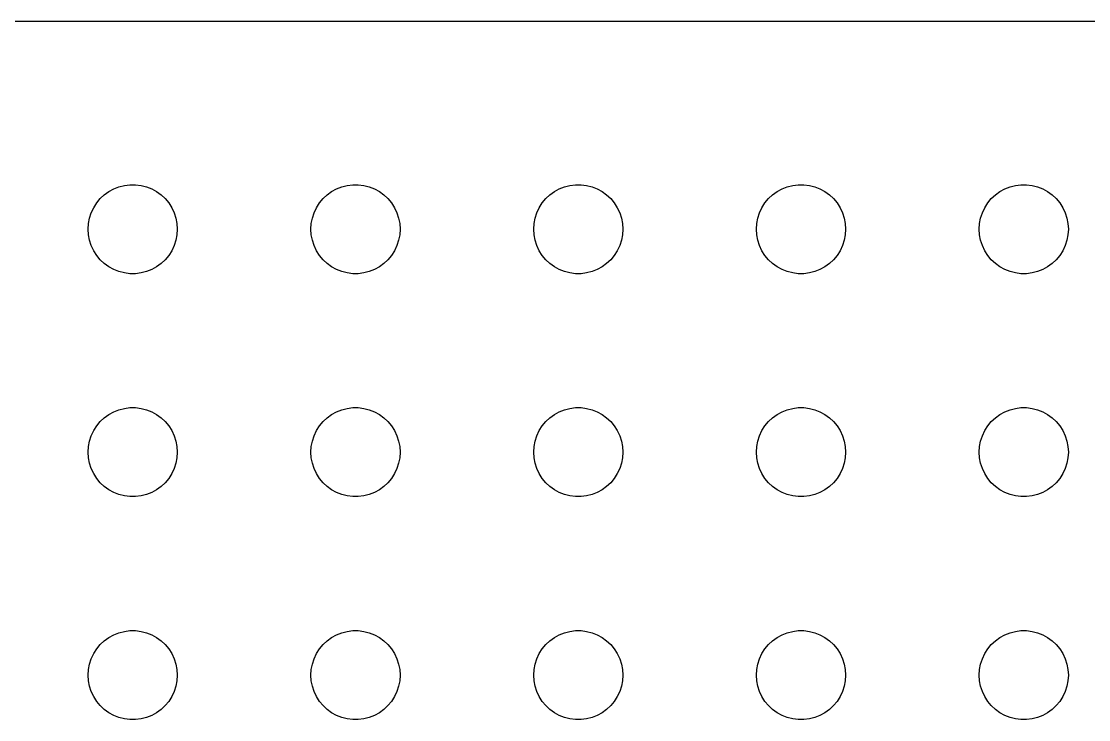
# Model space of a CAD drawing. Header units: metres. Extents: x -134 to 134, y 518 to 1078.
# Drawn here: x -3.75 to 32.18, y 598.5 to 621.99 of the extents above; entities that cross this region are included whole.
import ezdxf

# ---------------------------------------------------------------- set-up
doc = ezdxf.new("R2010")
doc.units = ezdxf.units.M

msp = doc.modelspace()

# ---------------------------------------------------------------- linework, layer by layer
for p, q in [((129.814, 621.99), (-129.814, 621.99)), ((-0.95613, 616.156), (-0.80373, 616.266)), ((-0.80373, 616.266), (-0.63866, 616.357)), ((-0.63866, 616.357), (-0.46352, 616.427)), ((-0.46352, 616.427), (-0.28107, 616.473)), ((-0.28107, 616.473), (-0.09418, 616.497)), ((-0.09418, 616.497), (0.09418, 616.497)), ((0.09418, 616.497), (0.28107, 616.473)), ((0.28107, 616.473), (0.46352, 616.427)), ((0.46352, 616.427), (0.63866, 616.357)), ((0.63866, 616.357), (0.80373, 616.266)), ((0.80373, 616.266), (0.95613, 616.156)), ((6.54385, 616.156), (6.69626, 616.266)), ((6.69626, 616.266), (6.86133, 616.357)), ((6.86133, 616.357), (7.03647, 616.427)), ((7.03647, 616.427), (7.21892, 616.473)), ((7.21892, 616.473), (7.40581, 616.497)), ((7.40581, 616.497), (7.59418, 616.497)), ((7.59418, 616.497), (7.78107, 616.473)), ((7.78107, 616.473), (7.96352, 616.427)), ((7.96352, 616.427), (8.13866, 616.357)), ((8.13866, 616.357), (8.30373, 616.266)), ((8.30373, 616.266), (8.45613, 616.156)), ((14.0439, 616.156), (14.1963, 616.266)), ((14.1963, 616.266), (14.3613, 616.357)), ((14.3613, 616.357), (14.5365, 616.427)), ((14.5365, 616.427), (14.7189, 616.473)), ((14.7189, 616.473), (14.9058, 616.497)), ((14.9058, 616.497), (15.0942, 616.497)), ((15.0942, 616.497), (15.2811, 616.473)), ((15.2811, 616.473), (15.4635, 616.427)), ((15.4635, 616.427), (15.6387, 616.357)), ((15.6387, 616.357), (15.8037, 616.266)), ((15.8037, 616.266), (15.9561, 616.156)), ((21.5439, 616.156), (21.6963, 616.266)), ((21.6963, 616.266), (21.8613, 616.357)), ((21.8613, 616.357), (22.0365, 616.427)), ((22.0365, 616.427), (22.2189, 616.473)), ((22.2189, 616.473), (22.4058, 616.497)), ((22.4058, 616.497), (22.5942, 616.497)), ((22.5942, 616.497), (22.7811, 616.473)), ((22.7811, 616.473), (22.9635, 616.427)), ((22.9635, 616.427), (23.1387, 616.357)), ((23.1387, 616.357), (23.3037, 616.266)), ((23.3037, 616.266), (23.4561, 616.156)), ((29.0439, 616.156), (29.1963, 616.266)), ((29.1963, 616.266), (29.3613, 616.357)), ((29.3613, 616.357), (29.5365, 616.427)), ((29.5365, 616.427), (29.7189, 616.473)), ((29.7189, 616.473), (29.9058, 616.497)), ((29.9058, 616.497), (30.0942, 616.497)), ((30.0942, 616.497), (30.2811, 616.473)), ((30.2811, 616.473), (30.4635, 616.427)), ((30.4635, 616.427), (30.6387, 616.357)), ((30.6387, 616.357), (30.8037, 616.266)), ((30.8037, 616.266), (30.9561, 616.156)), ((-1.21352, 615.882), (-1.09344, 616.027)), ((-1.09344, 616.027), (-0.95613, 616.156)), ((0.95613, 616.156), (1.09344, 616.027)), ((1.09344, 616.027), (1.21352, 615.882)), ((6.28647, 615.882), (6.40654, 616.027)), ((6.40654, 616.027), (6.54385, 616.156)), ((8.45613, 616.156), (8.59344, 616.027)), ((8.59344, 616.027), (8.71352, 615.882)), ((13.7865, 615.882), (13.9065, 616.027)), ((13.9065, 616.027), (14.0439, 616.156)), ((15.9561, 616.156), (16.0934, 616.027)), ((16.0934, 616.027), (16.2135, 615.882)), ((21.2865, 615.882), (21.4065, 616.027)), ((21.4065, 616.027), (21.5439, 616.156)), ((23.4561, 616.156), (23.5934, 616.027)), ((23.5934, 616.027), (23.7135, 615.882)), ((28.7865, 615.882), (28.9065, 616.027)), ((28.9065, 616.027), (29.0439, 616.156)), ((30.9561, 616.156), (31.0934, 616.027)), ((31.0934, 616.027), (31.2135, 615.882)), ((-1.45287, 615.373), (-1.39465, 615.552)), ((-1.39465, 615.552), (-1.31445, 615.723)), ((-1.31445, 615.723), (-1.21352, 615.882)), ((1.21352, 615.882), (1.31445, 615.723)), ((1.31445, 615.723), (1.39465, 615.552)), ((1.39465, 615.552), (1.45287, 615.373)), ((6.04712, 615.373), (6.10533, 615.552)), ((6.10533, 615.552), (6.18553, 615.723)), ((6.18553, 615.723), (6.28647, 615.882)), ((8.71352, 615.882), (8.81445, 615.723)), ((8.81445, 615.723), (8.89465, 615.552)), ((8.89465, 615.552), (8.95287, 615.373)), ((13.5471, 615.373), (13.6053, 615.552)), ((13.6053, 615.552), (13.6855, 615.723)), ((13.6855, 615.723), (13.7865, 615.882)), ((16.2135, 615.882), (16.3145, 615.723)), ((16.3145, 615.723), (16.3947, 615.552)), ((16.3947, 615.552), (16.4529, 615.373)), ((21.0471, 615.373), (21.1053, 615.552)), ((21.1053, 615.552), (21.1855, 615.723)), ((21.1855, 615.723), (21.2865, 615.882)), ((23.7135, 615.882), (23.8145, 615.723)), ((23.8145, 615.723), (23.8947, 615.552)), ((23.8947, 615.552), (23.9529, 615.373)), ((28.5471, 615.373), (28.6053, 615.552)), ((28.6053, 615.552), (28.6855, 615.723)), ((28.6855, 615.723), (28.7865, 615.882)), ((31.2135, 615.882), (31.3145, 615.723)), ((31.3145, 615.723), (31.3947, 615.552)), ((31.3947, 615.552), (31.4529, 615.373)), ((-1.5, 615), (-1.48816, 615.188)), ((-1.48816, 615.188), (-1.45287, 615.373)), ((1.45287, 615.373), (1.48816, 615.188)), ((1.48816, 615.188), (1.5, 615)), ((6, 615), (6.01183, 615.188)), ((6.01183, 615.188), (6.04712, 615.373)), ((8.95287, 615.373), (8.98816, 615.188)), ((8.98816, 615.188), (9, 615)), ((13.5, 615), (13.5118, 615.188)), ((13.5118, 615.188), (13.5471, 615.373)), ((16.4529, 615.373), (16.4882, 615.188)), ((16.4882, 615.188), (16.5, 615)), ((21, 615), (21.0118, 615.188)), ((21.0118, 615.188), (21.0471, 615.373)), ((23.9529, 615.373), (23.9882, 615.188)), ((23.9882, 615.188), (24, 615)), ((28.5, 615), (28.5118, 615.188)), ((28.5118, 615.188), (28.5471, 615.373)), ((31.4529, 615.373), (31.4882, 615.188)), ((31.4882, 615.188), (31.5, 615)), ((-1.48816, 614.812), (-1.5, 615)), ((1.5, 615), (1.48816, 614.812)), ((6.01183, 614.812), (6, 615)), ((9, 615), (8.98816, 614.812)), ((13.5118, 614.812), (13.5, 615)), ((16.5, 615), (16.4882, 614.812)), ((21.0118, 614.812), (21, 615)), ((24, 615), (23.9882, 614.812)), ((28.5118, 614.812), (28.5, 615)), ((31.5, 615), (31.4882, 614.812)), ((-1.45287, 614.627), (-1.48816, 614.812)), ((-1.39465, 614.448), (-1.45287, 614.627)), ((1.45287, 614.627), (1.39465, 614.448)), ((1.48816, 614.812), (1.45287, 614.627)), ((6.04712, 614.627), (6.01183, 614.812)), ((6.10533, 614.448), (6.04712, 614.627)), ((8.95287, 614.627), (8.89465, 614.448)), ((8.98816, 614.812), (8.95287, 614.627)), ((13.5471, 614.627), (13.5118, 614.812)), ((13.6053, 614.448), (13.5471, 614.627)), ((16.4529, 614.627), (16.3947, 614.448)), ((16.4882, 614.812), (16.4529, 614.627)), ((21.0471, 614.627), (21.0118, 614.812)), ((21.1053, 614.448), (21.0471, 614.627)), ((23.9529, 614.627), (23.8947, 614.448)), ((23.9882, 614.812), (23.9529, 614.627)), ((28.5471, 614.627), (28.5118, 614.812)), ((28.6053, 614.448), (28.5471, 614.627)), ((31.4529, 614.627), (31.3947, 614.448)), ((31.4882, 614.812), (31.4529, 614.627)), ((-1.31445, 614.277), (-1.39465, 614.448)), ((-1.21352, 614.118), (-1.31445, 614.277)), ((-1.09344, 613.973), (-1.21352, 614.118)), ((1.21352, 614.118), (1.09344, 613.973)), ((1.31445, 614.277), (1.21352, 614.118)), ((1.39465, 614.448), (1.31445, 614.277)), ((6.18553, 614.277), (6.10533, 614.448)), ((6.28647, 614.118), (6.18553, 614.277)), ((6.40654, 613.973), (6.28647, 614.118)), ((8.71352, 614.118), (8.59344, 613.973)), ((8.81445, 614.277), (8.71352, 614.118)), ((8.89465, 614.448), (8.81445, 614.277)), ((13.6855, 614.277), (13.6053, 614.448)), ((13.7865, 614.118), (13.6855, 614.277)), ((13.9065, 613.973), (13.7865, 614.118)), ((16.2135, 614.118), (16.0934, 613.973)), ((16.3145, 614.277), (16.2135, 614.118)), ((16.3947, 614.448), (16.3145, 614.277)), ((21.1855, 614.277), (21.1053, 614.448)), ((21.2865, 614.118), (21.1855, 614.277)), ((21.4065, 613.973), (21.2865, 614.118)), ((23.7135, 614.118), (23.5934, 613.973)), ((23.8145, 614.277), (23.7135, 614.118)), ((23.8947, 614.448), (23.8145, 614.277)), ((28.6855, 614.277), (28.6053, 614.448)), ((28.7865, 614.118), (28.6855, 614.277)), ((28.9065, 613.973), (28.7865, 614.118)), ((31.2135, 614.118), (31.0934, 613.973)), ((31.3145, 614.277), (31.2135, 614.118)), ((31.3947, 614.448), (31.3145, 614.277)), ((-0.95613, 613.844), (-1.09344, 613.973)), ((-0.80373, 613.734), (-0.95613, 613.844)), ((0.95613, 613.844), (0.80373, 613.734)), ((1.09344, 613.973), (0.95613, 613.844)), ((6.54385, 613.844), (6.40654, 613.973)), ((6.69626, 613.734), (6.54385, 613.844)), ((8.45613, 613.844), (8.30373, 613.734)), ((8.59344, 613.973), (8.45613, 613.844)), ((14.0439, 613.844), (13.9065, 613.973)), ((14.1963, 613.734), (14.0439, 613.844)), ((15.9561, 613.844), (15.8037, 613.734)), ((16.0934, 613.973), (15.9561, 613.844)), ((21.5439, 613.844), (21.4065, 613.973)), ((21.6963, 613.734), (21.5439, 613.844)), ((23.4561, 613.844), (23.3037, 613.734)), ((23.5934, 613.973), (23.4561, 613.844)), ((29.0439, 613.844), (28.9065, 613.973)), ((29.1963, 613.734), (29.0439, 613.844)), ((30.9561, 613.844), (30.8037, 613.734)), ((31.0934, 613.973), (30.9561, 613.844)), ((-0.63866, 613.643), (-0.80373, 613.734)), ((-0.46352, 613.573), (-0.63866, 613.643)), ((-0.28107, 613.527), (-0.46352, 613.573)), ((-0.09418, 613.503), (-0.28107, 613.527)), ((0.09418, 613.503), (-0.09418, 613.503)), ((0.28107, 613.527), (0.09418, 613.503)), ((0.46352, 613.573), (0.28107, 613.527)), ((0.63866, 613.643), (0.46352, 613.573)), ((0.80373, 613.734), (0.63866, 613.643)), ((6.86133, 613.643), (6.69626, 613.734)), ((7.03647, 613.573), (6.86133, 613.643)), ((7.21892, 613.527), (7.03647, 613.573)), ((7.40581, 613.503), (7.21892, 613.527)), ((7.59418, 613.503), (7.40581, 613.503)), ((7.78107, 613.527), (7.59418, 613.503)), ((7.96352, 613.573), (7.78107, 613.527)), ((8.13866, 613.643), (7.96352, 613.573)), ((8.30373, 613.734), (8.13866, 613.643)), ((14.3613, 613.643), (14.1963, 613.734)), ((14.5365, 613.573), (14.3613, 613.643)), ((14.7189, 613.527), (14.5365, 613.573)), ((14.9058, 613.503), (14.7189, 613.527)), ((15.0942, 613.503), (14.9058, 613.503)), ((15.2811, 613.527), (15.0942, 613.503)), ((15.4635, 613.573), (15.2811, 613.527)), ((15.6387, 613.643), (15.4635, 613.573)), ((15.8037, 613.734), (15.6387, 613.643)), ((21.8613, 613.643), (21.6963, 613.734)), ((22.0365, 613.573), (21.8613, 613.643)), ((22.2189, 613.527), (22.0365, 613.573)), ((22.4058, 613.503), (22.2189, 613.527)), ((22.5942, 613.503), (22.4058, 613.503)), ((22.7811, 613.527), (22.5942, 613.503)), ((22.9635, 613.573), (22.7811, 613.527)), ((23.1387, 613.643), (22.9635, 613.573)), ((23.3037, 613.734), (23.1387, 613.643)), ((29.3613, 613.643), (29.1963, 613.734)), ((29.5365, 613.573), (29.3613, 613.643)), ((29.7189, 613.527), (29.5365, 613.573)), ((29.9058, 613.503), (29.7189, 613.527)), ((30.0942, 613.503), (29.9058, 613.503)), ((30.2811, 613.527), (30.0942, 613.503)), ((30.4635, 613.573), (30.2811, 613.527)), ((30.6387, 613.643), (30.4635, 613.573)), ((30.8037, 613.734), (30.6387, 613.643)), ((-0.95613, 608.656), (-0.80373, 608.766)), ((-0.80373, 608.766), (-0.63866, 608.857)), ((-0.63866, 608.857), (-0.46352, 608.927)), ((-0.46352, 608.927), (-0.28107, 608.973)), ((-0.28107, 608.973), (-0.09418, 608.997)), ((-0.09418, 608.997), (0.09418, 608.997)), ((0.09418, 608.997), (0.28107, 608.973)), ((0.28107, 608.973), (0.46352, 608.927)), ((0.46352, 608.927), (0.63866, 608.857)), ((0.63866, 608.857), (0.80373, 608.766)), ((0.80373, 608.766), (0.95613, 608.656)), ((6.54385, 608.656), (6.69626, 608.766)), ((6.69626, 608.766), (6.86133, 608.857)), ((6.86133, 608.857), (7.03647, 608.927)), ((7.03647, 608.927), (7.21892, 608.973)), ((7.21892, 608.973), (7.40581, 608.997)), ((7.40581, 608.997), (7.59418, 608.997)), ((7.59418, 608.997), (7.78107, 608.973)), ((7.78107, 608.973), (7.96352, 608.927)), ((7.96352, 608.927), (8.13866, 608.857)), ((8.13866, 608.857), (8.30373, 608.766)), ((8.30373, 608.766), (8.45613, 608.656)), ((14.0439, 608.656), (14.1963, 608.766)), ((14.1963, 608.766), (14.3613, 608.857)), ((14.3613, 608.857), (14.5365, 608.927)), ((14.5365, 608.927), (14.7189, 608.973)), ((14.7189, 608.973), (14.9058, 608.997)), ((14.9058, 608.997), (15.0942, 608.997)), ((15.0942, 608.997), (15.2811, 608.973)), ((15.2811, 608.973), (15.4635, 608.927)), ((15.4635, 608.927), (15.6387, 608.857)), ((15.6387, 608.857), (15.8037, 608.766)), ((15.8037, 608.766), (15.9561, 608.656)), ((21.5439, 608.656), (21.6963, 608.766)), ((21.6963, 608.766), (21.8613, 608.857)), ((21.8613, 608.857), (22.0365, 608.927)), ((22.0365, 608.927), (22.2189, 608.973)), ((22.2189, 608.973), (22.4058, 608.997)), ((22.4058, 608.997), (22.5942, 608.997)), ((22.5942, 608.997), (22.7811, 608.973)), ((22.7811, 608.973), (22.9635, 608.927)), ((22.9635, 608.927), (23.1387, 608.857)), ((23.1387, 608.857), (23.3037, 608.766)), ((23.3037, 608.766), (23.4561, 608.656)), ((29.0439, 608.656), (29.1963, 608.766)), ((29.1963, 608.766), (29.3613, 608.857)), ((29.3613, 608.857), (29.5365, 608.927)), ((29.5365, 608.927), (29.7189, 608.973)), ((29.7189, 608.973), (29.9058, 608.997)), ((29.9058, 608.997), (30.0942, 608.997)), ((30.0942, 608.997), (30.2811, 608.973)), ((30.2811, 608.973), (30.4635, 608.927)), ((30.4635, 608.927), (30.6387, 608.857)), ((30.6387, 608.857), (30.8037, 608.766)), ((30.8037, 608.766), (30.9561, 608.656)), ((-1.31445, 608.223), (-1.21352, 608.382)), ((-1.21352, 608.382), (-1.09344, 608.527)), ((-1.09344, 608.527), (-0.95613, 608.656)), ((0.95613, 608.656), (1.09344, 608.527)), ((1.09344, 608.527), (1.21352, 608.382)), ((1.21352, 608.382), (1.31445, 608.223)), ((6.18553, 608.223), (6.28647, 608.382)), ((6.28647, 608.382), (6.40654, 608.527)), ((6.40654, 608.527), (6.54385, 608.656)), ((8.45613, 608.656), (8.59344, 608.527)), ((8.59344, 608.527), (8.71352, 608.382)), ((8.71352, 608.382), (8.81445, 608.223)), ((13.6855, 608.223), (13.7865, 608.382)), ((13.7865, 608.382), (13.9065, 608.527)), ((13.9065, 608.527), (14.0439, 608.656)), ((15.9561, 608.656), (16.0934, 608.527)), ((16.0934, 608.527), (16.2135, 608.382)), ((16.2135, 608.382), (16.3145, 608.223)), ((21.1855, 608.223), (21.2865, 608.382)), ((21.2865, 608.382), (21.4065, 608.527)), ((21.4065, 608.527), (21.5439, 608.656)), ((23.4561, 608.656), (23.5934, 608.527)), ((23.5934, 608.527), (23.7135, 608.382)), ((23.7135, 608.382), (23.8145, 608.223)), ((28.6855, 608.223), (28.7865, 608.382)), ((28.7865, 608.382), (28.9065, 608.527)), ((28.9065, 608.527), (29.0439, 608.656)), ((30.9561, 608.656), (31.0934, 608.527)), ((31.0934, 608.527), (31.2135, 608.382)), ((31.2135, 608.382), (31.3145, 608.223)), ((-1.45287, 607.873), (-1.39465, 608.052)), ((-1.39465, 608.052), (-1.31445, 608.223)), ((1.31445, 608.223), (1.39465, 608.052)), ((1.39465, 608.052), (1.45287, 607.873)), ((6.04712, 607.873), (6.10533, 608.052)), ((6.10533, 608.052), (6.18553, 608.223)), ((8.81445, 608.223), (8.89465, 608.052)), ((8.89465, 608.052), (8.95287, 607.873)), ((13.5471, 607.873), (13.6053, 608.052)), ((13.6053, 608.052), (13.6855, 608.223)), ((16.3145, 608.223), (16.3947, 608.052)), ((16.3947, 608.052), (16.4529, 607.873)), ((21.0471, 607.873), (21.1053, 608.052)), ((21.1053, 608.052), (21.1855, 608.223)), ((23.8145, 608.223), (23.8947, 608.052)), ((23.8947, 608.052), (23.9529, 607.873)), ((28.5471, 607.873), (28.6053, 608.052)), ((28.6053, 608.052), (28.6855, 608.223)), ((31.3145, 608.223), (31.3947, 608.052)), ((31.3947, 608.052), (31.4529, 607.873)), ((-1.5, 607.5), (-1.48816, 607.688)), ((-1.48816, 607.688), (-1.45287, 607.873)), ((1.45287, 607.873), (1.48816, 607.688)), ((1.48816, 607.688), (1.5, 607.5)), ((6, 607.5), (6.01183, 607.688)), ((6.01183, 607.688), (6.04712, 607.873)), ((8.95287, 607.873), (8.98816, 607.688)), ((8.98816, 607.688), (9, 607.5)), ((13.5, 607.5), (13.5118, 607.688)), ((13.5118, 607.688), (13.5471, 607.873)), ((16.4529, 607.873), (16.4882, 607.688)), ((16.4882, 607.688), (16.5, 607.5)), ((21, 607.5), (21.0118, 607.688)), ((21.0118, 607.688), (21.0471, 607.873)), ((23.9529, 607.873), (23.9882, 607.688)), ((23.9882, 607.688), (24, 607.5)), ((28.5, 607.5), (28.5118, 607.688)), ((28.5118, 607.688), (28.5471, 607.873)), ((31.4529, 607.873), (31.4882, 607.688)), ((31.4882, 607.688), (31.5, 607.5)), ((-1.48816, 607.312), (-1.5, 607.5)), ((-1.45287, 607.127), (-1.48816, 607.312)), ((1.48816, 607.312), (1.45287, 607.127)), ((1.5, 607.5), (1.48816, 607.312)), ((6.01183, 607.312), (6, 607.5)), ((6.04712, 607.127), (6.01183, 607.312)), ((8.98816, 607.312), (8.95287, 607.127)), ((9, 607.5), (8.98816, 607.312)), ((13.5118, 607.312), (13.5, 607.5)), ((13.5471, 607.127), (13.5118, 607.312)), ((16.4882, 607.312), (16.4529, 607.127)), ((16.5, 607.5), (16.4882, 607.312)), ((21.0118, 607.312), (21, 607.5)), ((21.0471, 607.127), (21.0118, 607.312)), ((23.9882, 607.312), (23.9529, 607.127)), ((24, 607.5), (23.9882, 607.312)), ((28.5118, 607.312), (28.5, 607.5)), ((28.5471, 607.127), (28.5118, 607.312)), ((31.4882, 607.312), (31.4529, 607.127)), ((31.5, 607.5), (31.4882, 607.312)), ((-1.39465, 606.948), (-1.45287, 607.127)), ((-1.31445, 606.777), (-1.39465, 606.948)), ((1.39465, 606.948), (1.31445, 606.777)), ((1.45287, 607.127), (1.39465, 606.948)), ((6.10533, 606.948), (6.04712, 607.127)), ((6.18553, 606.777), (6.10533, 606.948)), ((8.89465, 606.948), (8.81445, 606.777)), ((8.95287, 607.127), (8.89465, 606.948)), ((13.6053, 606.948), (13.5471, 607.127)), ((13.6855, 606.777), (13.6053, 606.948)), ((16.3947, 606.948), (16.3145, 606.777)), ((16.4529, 607.127), (16.3947, 606.948)), ((21.1053, 606.948), (21.0471, 607.127)), ((21.1855, 606.777), (21.1053, 606.948)), ((23.8947, 606.948), (23.8145, 606.777)), ((23.9529, 607.127), (23.8947, 606.948)), ((28.6053, 606.948), (28.5471, 607.127)), ((28.6855, 606.777), (28.6053, 606.948)), ((31.3947, 606.948), (31.3145, 606.777)), ((31.4529, 607.127), (31.3947, 606.948)), ((-1.21352, 606.618), (-1.31445, 606.777)), ((-1.09344, 606.473), (-1.21352, 606.618)), ((1.21352, 606.618), (1.09344, 606.473)), ((1.31445, 606.777), (1.21352, 606.618)), ((6.28647, 606.618), (6.18553, 606.777)), ((6.40654, 606.473), (6.28647, 606.618)), ((8.71352, 606.618), (8.59344, 606.473)), ((8.81445, 606.777), (8.71352, 606.618)), ((13.7865, 606.618), (13.6855, 606.777)), ((13.9065, 606.473), (13.7865, 606.618)), ((16.2135, 606.618), (16.0934, 606.473)), ((16.3145, 606.777), (16.2135, 606.618)), ((21.2865, 606.618), (21.1855, 606.777)), ((21.4065, 606.473), (21.2865, 606.618)), ((23.7135, 606.618), (23.5934, 606.473)), ((23.8145, 606.777), (23.7135, 606.618)), ((28.7865, 606.618), (28.6855, 606.777)), ((28.9065, 606.473), (28.7865, 606.618)), ((31.2135, 606.618), (31.0934, 606.473)), ((31.3145, 606.777), (31.2135, 606.618)), ((-0.95613, 606.344), (-1.09344, 606.473)), ((-0.80373, 606.234), (-0.95613, 606.344)), ((-0.63866, 606.143), (-0.80373, 606.234)), ((0.80373, 606.234), (0.63866, 606.143)), ((0.95613, 606.344), (0.80373, 606.234)), ((1.09344, 606.473), (0.95613, 606.344)), ((6.54385, 606.344), (6.40654, 606.473)), ((6.69626, 606.234), (6.54385, 606.344)), ((6.86133, 606.143), (6.69626, 606.234)), ((8.30373, 606.234), (8.13866, 606.143)), ((8.45613, 606.344), (8.30373, 606.234)), ((8.59344, 606.473), (8.45613, 606.344)), ((14.0439, 606.344), (13.9065, 606.473)), ((14.1963, 606.234), (14.0439, 606.344)), ((14.3613, 606.143), (14.1963, 606.234)), ((15.8037, 606.234), (15.6387, 606.143)), ((15.9561, 606.344), (15.8037, 606.234)), ((16.0934, 606.473), (15.9561, 606.344)), ((21.5439, 606.344), (21.4065, 606.473)), ((21.6963, 606.234), (21.5439, 606.344)), ((21.8613, 606.143), (21.6963, 606.234)), ((23.3037, 606.234), (23.1387, 606.143)), ((23.4561, 606.344), (23.3037, 606.234)), ((23.5934, 606.473), (23.4561, 606.344)), ((29.0439, 606.344), (28.9065, 606.473)), ((29.1963, 606.234), (29.0439, 606.344)), ((29.3613, 606.143), (29.1963, 606.234)), ((30.8037, 606.234), (30.6387, 606.143)), ((30.9561, 606.344), (30.8037, 606.234)), ((31.0934, 606.473), (30.9561, 606.344)), ((-0.46352, 606.073), (-0.63866, 606.143)), ((-0.28107, 606.027), (-0.46352, 606.073)), ((-0.09418, 606.003), (-0.28107, 606.027)), ((0.09418, 606.003), (-0.09418, 606.003)), ((0.28107, 606.027), (0.09418, 606.003)), ((0.46352, 606.073), (0.28107, 606.027)), ((0.63866, 606.143), (0.46352, 606.073)), ((7.03647, 606.073), (6.86133, 606.143)), ((7.21892, 606.027), (7.03647, 606.073)), ((7.40581, 606.003), (7.21892, 606.027)), ((7.59418, 606.003), (7.40581, 606.003)), ((7.78107, 606.027), (7.59418, 606.003)), ((7.96352, 606.073), (7.78107, 606.027)), ((8.13866, 606.143), (7.96352, 606.073)), ((14.5365, 606.073), (14.3613, 606.143)), ((14.7189, 606.027), (14.5365, 606.073)), ((14.9058, 606.003), (14.7189, 606.027)), ((15.0942, 606.003), (14.9058, 606.003)), ((15.2811, 606.027), (15.0942, 606.003)), ((15.4635, 606.073), (15.2811, 606.027)), ((15.6387, 606.143), (15.4635, 606.073)), ((22.0365, 606.073), (21.8613, 606.143)), ((22.2189, 606.027), (22.0365, 606.073)), ((22.4058, 606.003), (22.2189, 606.027)), ((22.5942, 606.003), (22.4058, 606.003)), ((22.7811, 606.027), (22.5942, 606.003)), ((22.9635, 606.073), (22.7811, 606.027)), ((23.1387, 606.143), (22.9635, 606.073)), ((29.5365, 606.073), (29.3613, 606.143)), ((29.7189, 606.027), (29.5365, 606.073)), ((29.9058, 606.003), (29.7189, 606.027)), ((30.0942, 606.003), (29.9058, 606.003)), ((30.2811, 606.027), (30.0942, 606.003)), ((30.4635, 606.073), (30.2811, 606.027)), ((30.6387, 606.143), (30.4635, 606.073)), ((-0.95613, 601.156), (-0.80373, 601.266)), ((-0.80373, 601.266), (-0.63866, 601.357)), ((-0.63866, 601.357), (-0.46352, 601.427)), ((-0.46352, 601.427), (-0.28107, 601.473)), ((-0.28107, 601.473), (-0.09418, 601.497)), ((-0.09418, 601.497), (0.09418, 601.497)), ((0.09418, 601.497), (0.28107, 601.473)), ((0.28107, 601.473), (0.46352, 601.427)), ((0.46352, 601.427), (0.63866, 601.357)), ((0.63866, 601.357), (0.80373, 601.266)), ((0.80373, 601.266), (0.95613, 601.156)), ((6.54385, 601.156), (6.69626, 601.266)), ((6.69626, 601.266), (6.86133, 601.357)), ((6.86133, 601.357), (7.03647, 601.427)), ((7.03647, 601.427), (7.21892, 601.473)), ((7.21892, 601.473), (7.40581, 601.497)), ((7.40581, 601.497), (7.59418, 601.497)), ((7.59418, 601.497), (7.78107, 601.473)), ((7.78107, 601.473), (7.96352, 601.427)), ((7.96352, 601.427), (8.13866, 601.357)), ((8.13866, 601.357), (8.30373, 601.266)), ((8.30373, 601.266), (8.45613, 601.156)), ((14.0439, 601.156), (14.1963, 601.266)), ((14.1963, 601.266), (14.3613, 601.357)), ((14.3613, 601.357), (14.5365, 601.427)), ((14.5365, 601.427), (14.7189, 601.473)), ((14.7189, 601.473), (14.9058, 601.497)), ((14.9058, 601.497), (15.0942, 601.497)), ((15.0942, 601.497), (15.2811, 601.473)), ((15.2811, 601.473), (15.4635, 601.427)), ((15.4635, 601.427), (15.6387, 601.357)), ((15.6387, 601.357), (15.8037, 601.266)), ((15.8037, 601.266), (15.9561, 601.156)), ((21.5439, 601.156), (21.6963, 601.266)), ((21.6963, 601.266), (21.8613, 601.357)), ((21.8613, 601.357), (22.0365, 601.427)), ((22.0365, 601.427), (22.2189, 601.473)), ((22.2189, 601.473), (22.4058, 601.497)), ((22.4058, 601.497), (22.5942, 601.497)), ((22.5942, 601.497), (22.7811, 601.473)), ((22.7811, 601.473), (22.9635, 601.427)), ((22.9635, 601.427), (23.1387, 601.357)), ((23.1387, 601.357), (23.3037, 601.266)), ((23.3037, 601.266), (23.4561, 601.156)), ((29.0439, 601.156), (29.1963, 601.266)), ((29.1963, 601.266), (29.3613, 601.357)), ((29.3613, 601.357), (29.5365, 601.427)), ((29.5365, 601.427), (29.7189, 601.473)), ((29.7189, 601.473), (29.9058, 601.497)), ((29.9058, 601.497), (30.0942, 601.497)), ((30.0942, 601.497), (30.2811, 601.473)), ((30.2811, 601.473), (30.4635, 601.427)), ((30.4635, 601.427), (30.6387, 601.357)), ((30.6387, 601.357), (30.8037, 601.266)), ((30.8037, 601.266), (30.9561, 601.156)), ((-1.31445, 600.723), (-1.21352, 600.882)), ((-1.21352, 600.882), (-1.09344, 601.027)), ((-1.09344, 601.027), (-0.95613, 601.156)), ((0.95613, 601.156), (1.09344, 601.027)), ((1.09344, 601.027), (1.21352, 600.882)), ((1.21352, 600.882), (1.31445, 600.723)), ((6.18553, 600.723), (6.28647, 600.882)), ((6.28647, 600.882), (6.40654, 601.027)), ((6.40654, 601.027), (6.54385, 601.156)), ((8.45613, 601.156), (8.59344, 601.027)), ((8.59344, 601.027), (8.71352, 600.882)), ((8.71352, 600.882), (8.81445, 600.723)), ((13.6855, 600.723), (13.7865, 600.882)), ((13.7865, 600.882), (13.9065, 601.027)), ((13.9065, 601.027), (14.0439, 601.156)), ((15.9561, 601.156), (16.0934, 601.027)), ((16.0934, 601.027), (16.2135, 600.882)), ((16.2135, 600.882), (16.3145, 600.723)), ((21.1855, 600.723), (21.2865, 600.882)), ((21.2865, 600.882), (21.4065, 601.027)), ((21.4065, 601.027), (21.5439, 601.156)), ((23.4561, 601.156), (23.5934, 601.027)), ((23.5934, 601.027), (23.7135, 600.882)), ((23.7135, 600.882), (23.8145, 600.723)), ((28.6855, 600.723), (28.7865, 600.882)), ((28.7865, 600.882), (28.9065, 601.027)), ((28.9065, 601.027), (29.0439, 601.156)), ((30.9561, 601.156), (31.0934, 601.027)), ((31.0934, 601.027), (31.2135, 600.882)), ((31.2135, 600.882), (31.3145, 600.723)), ((-1.45287, 600.373), (-1.39465, 600.552)), ((-1.39465, 600.552), (-1.31445, 600.723)), ((1.31445, 600.723), (1.39465, 600.552)), ((1.39465, 600.552), (1.45287, 600.373)), ((6.04712, 600.373), (6.10533, 600.552)), ((6.10533, 600.552), (6.18553, 600.723)), ((8.81445, 600.723), (8.89465, 600.552)), ((8.89465, 600.552), (8.95287, 600.373)), ((13.5471, 600.373), (13.6053, 600.552)), ((13.6053, 600.552), (13.6855, 600.723)), ((16.3145, 600.723), (16.3947, 600.552)), ((16.3947, 600.552), (16.4529, 600.373)), ((21.0471, 600.373), (21.1053, 600.552)), ((21.1053, 600.552), (21.1855, 600.723)), ((23.8145, 600.723), (23.8947, 600.552)), ((23.8947, 600.552), (23.9529, 600.373)), ((28.5471, 600.373), (28.6053, 600.552)), ((28.6053, 600.552), (28.6855, 600.723)), ((31.3145, 600.723), (31.3947, 600.552)), ((31.3947, 600.552), (31.4529, 600.373)), ((-1.5, 600), (-1.48816, 600.188)), ((-1.48816, 600.188), (-1.45287, 600.373)), ((1.45287, 600.373), (1.48816, 600.188)), ((1.48816, 600.188), (1.5, 600)), ((6, 600), (6.01183, 600.188)), ((6.01183, 600.188), (6.04712, 600.373)), ((8.95287, 600.373), (8.98816, 600.188)), ((8.98816, 600.188), (9, 600)), ((13.5, 600), (13.5118, 600.188)), ((13.5118, 600.188), (13.5471, 600.373)), ((16.4529, 600.373), (16.4882, 600.188)), ((16.4882, 600.188), (16.5, 600)), ((21, 600), (21.0118, 600.188)), ((21.0118, 600.188), (21.0471, 600.373)), ((23.9529, 600.373), (23.9882, 600.188)), ((23.9882, 600.188), (24, 600)), ((28.5, 600), (28.5118, 600.188)), ((28.5118, 600.188), (28.5471, 600.373)), ((31.4529, 600.373), (31.4882, 600.188)), ((31.4882, 600.188), (31.5, 600)), ((-1.48816, 599.812), (-1.5, 600)), ((-1.45287, 599.627), (-1.48816, 599.812)), ((1.48816, 599.812), (1.45287, 599.627)), ((1.5, 600), (1.48816, 599.812)), ((6.01183, 599.812), (6, 600)), ((6.04712, 599.627), (6.01183, 599.812)), ((8.98816, 599.812), (8.95287, 599.627)), ((9, 600), (8.98816, 599.812)), ((13.5118, 599.812), (13.5, 600)), ((13.5471, 599.627), (13.5118, 599.812)), ((16.4882, 599.812), (16.4529, 599.627)), ((16.5, 600), (16.4882, 599.812)), ((21.0118, 599.812), (21, 600)), ((21.0471, 599.627), (21.0118, 599.812)), ((23.9882, 599.812), (23.9529, 599.627)), ((24, 600), (23.9882, 599.812)), ((28.5118, 599.812), (28.5, 600)), ((28.5471, 599.627), (28.5118, 599.812)), ((31.4882, 599.812), (31.4529, 599.627)), ((31.5, 600), (31.4882, 599.812)), ((-1.39465, 599.448), (-1.45287, 599.627)), ((-1.31445, 599.277), (-1.39465, 599.448)), ((1.39465, 599.448), (1.31445, 599.277)), ((1.45287, 599.627), (1.39465, 599.448)), ((6.10533, 599.448), (6.04712, 599.627)), ((6.18553, 599.277), (6.10533, 599.448)), ((8.89465, 599.448), (8.81445, 599.277)), ((8.95287, 599.627), (8.89465, 599.448)), ((13.6053, 599.448), (13.5471, 599.627)), ((13.6855, 599.277), (13.6053, 599.448)), ((16.3947, 599.448), (16.3145, 599.277)), ((16.4529, 599.627), (16.3947, 599.448)), ((21.1053, 599.448), (21.0471, 599.627)), ((21.1855, 599.277), (21.1053, 599.448)), ((23.8947, 599.448), (23.8145, 599.277)), ((23.9529, 599.627), (23.8947, 599.448)), ((28.6053, 599.448), (28.5471, 599.627)), ((28.6855, 599.277), (28.6053, 599.448)), ((31.3947, 599.448), (31.3145, 599.277)), ((31.4529, 599.627), (31.3947, 599.448)), ((-1.21352, 599.118), (-1.31445, 599.277)), ((-1.09344, 598.973), (-1.21352, 599.118)), ((1.21352, 599.118), (1.09344, 598.973)), ((1.31445, 599.277), (1.21352, 599.118)), ((6.28647, 599.118), (6.18553, 599.277)), ((6.40654, 598.973), (6.28647, 599.118)), ((8.71352, 599.118), (8.59344, 598.973)), ((8.81445, 599.277), (8.71352, 599.118)), ((13.7865, 599.118), (13.6855, 599.277)), ((13.9065, 598.973), (13.7865, 599.118)), ((16.2135, 599.118), (16.0934, 598.973)), ((16.3145, 599.277), (16.2135, 599.118)), ((21.2865, 599.118), (21.1855, 599.277)), ((21.4065, 598.973), (21.2865, 599.118)), ((23.7135, 599.118), (23.5934, 598.973)), ((23.8145, 599.277), (23.7135, 599.118)), ((28.7865, 599.118), (28.6855, 599.277)), ((28.9065, 598.973), (28.7865, 599.118)), ((31.2135, 599.118), (31.0934, 598.973)), ((31.3145, 599.277), (31.2135, 599.118)), ((-0.95613, 598.844), (-1.09344, 598.973)), ((-0.80373, 598.734), (-0.95613, 598.844)), ((-0.63866, 598.643), (-0.80373, 598.734)), ((0.80373, 598.734), (0.63866, 598.643)), ((0.95613, 598.844), (0.80373, 598.734)), ((1.09344, 598.973), (0.95613, 598.844)), ((6.54385, 598.844), (6.40654, 598.973)), ((6.69626, 598.734), (6.54385, 598.844)), ((6.86133, 598.643), (6.69626, 598.734)), ((8.30373, 598.734), (8.13866, 598.643)), ((8.45613, 598.844), (8.30373, 598.734)), ((8.59344, 598.973), (8.45613, 598.844)), ((14.0439, 598.844), (13.9065, 598.973)), ((14.1963, 598.734), (14.0439, 598.844)), ((14.3613, 598.643), (14.1963, 598.734)), ((15.8037, 598.734), (15.6387, 598.643)), ((15.9561, 598.844), (15.8037, 598.734)), ((16.0934, 598.973), (15.9561, 598.844)), ((21.5439, 598.844), (21.4065, 598.973)), ((21.6963, 598.734), (21.5439, 598.844)), ((21.8613, 598.643), (21.6963, 598.734)), ((23.3037, 598.734), (23.1387, 598.643)), ((23.4561, 598.844), (23.3037, 598.734)), ((23.5934, 598.973), (23.4561, 598.844)), ((29.0439, 598.844), (28.9065, 598.973)), ((29.1963, 598.734), (29.0439, 598.844)), ((29.3613, 598.643), (29.1963, 598.734)), ((30.8037, 598.734), (30.6387, 598.643)), ((30.9561, 598.844), (30.8037, 598.734)), ((31.0934, 598.973), (30.9561, 598.844)), ((-0.46352, 598.573), (-0.63866, 598.643)), ((-0.28107, 598.527), (-0.46352, 598.573)), ((-0.09418, 598.503), (-0.28107, 598.527)), ((0.09418, 598.503), (-0.09418, 598.503)), ((0.28107, 598.527), (0.09418, 598.503)), ((0.46352, 598.573), (0.28107, 598.527)), ((0.63866, 598.643), (0.46352, 598.573)), ((7.03647, 598.573), (6.86133, 598.643)), ((7.21892, 598.527), (7.03647, 598.573)), ((7.40581, 598.503), (7.21892, 598.527)), ((7.59418, 598.503), (7.40581, 598.503)), ((7.78107, 598.527), (7.59418, 598.503)), ((7.96352, 598.573), (7.78107, 598.527)), ((8.13866, 598.643), (7.96352, 598.573)), ((14.5365, 598.573), (14.3613, 598.643)), ((14.7189, 598.527), (14.5365, 598.573)), ((14.9058, 598.503), (14.7189, 598.527)), ((15.0942, 598.503), (14.9058, 598.503)), ((15.2811, 598.527), (15.0942, 598.503)), ((15.4635, 598.573), (15.2811, 598.527)), ((15.6387, 598.643), (15.4635, 598.573)), ((22.0365, 598.573), (21.8613, 598.643)), ((22.2189, 598.527), (22.0365, 598.573)), ((22.4058, 598.503), (22.2189, 598.527)), ((22.5942, 598.503), (22.4058, 598.503)), ((22.7811, 598.527), (22.5942, 598.503)), ((22.9635, 598.573), (22.7811, 598.527)), ((23.1387, 598.643), (22.9635, 598.573)), ((29.5365, 598.573), (29.3613, 598.643)), ((29.7189, 598.527), (29.5365, 598.573)), ((29.9058, 598.503), (29.7189, 598.527)), ((30.0942, 598.503), (29.9058, 598.503)), ((30.2811, 598.527), (30.0942, 598.503)), ((30.4635, 598.573), (30.2811, 598.527)), ((30.6387, 598.643), (30.4635, 598.573))]:
    msp.add_line(p, q)

doc.saveas('drawing.dxf')
